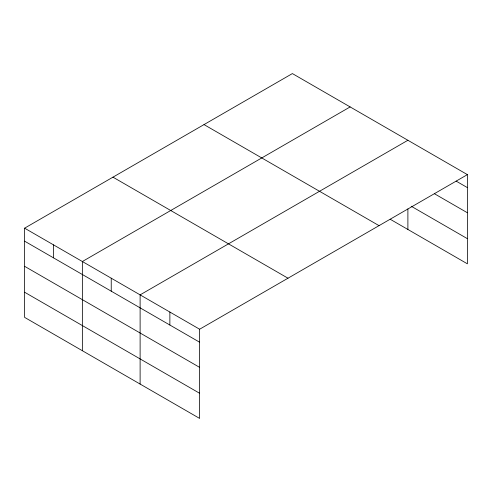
<?xml version="1.0" encoding="UTF-8"?>
<svg xmlns="http://www.w3.org/2000/svg" width="492" height="492" viewBox="0 0 492 492"><rect width="100%" height="100%" fill="white"/><g stroke="black" fill="none" stroke-linecap="round" stroke-linejoin="round"><path stroke-width="0.74" d="M467.4 174.629L292.377 73.579L24.6 228.177L24.6 317.371L199.623 418.421L199.623 329.228L467.4 174.629L467.4 263.823L390.168 219.235M350.132 106.924L82.361 261.523L82.361 350.716M407.893 140.269L140.115 294.868L140.115 384.067M456.158 181.124L467.4 187.612M434.338 193.676L467.4 212.765M411.195 206.228L467.4 238.675M204.008 124.593L379.037 225.643M112.963 177.157L287.992 278.208M24.6 228.177L199.623 329.228M24.6 241.16L199.623 342.211M24.6 266.313L199.623 367.364M24.6 292.223L199.623 393.274M407.893 208.891L407.893 229.469M169.869 312.045L169.869 325.034M111.235 278.195L111.235 291.184M53.48 244.85L53.48 257.839"/></g></svg>
